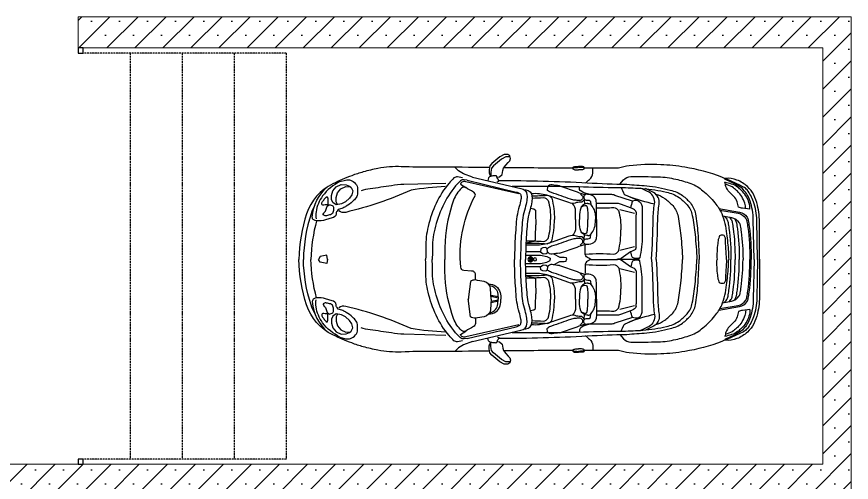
# Model space of a CAD drawing. Header units: millimetres. Extents: x 712192 to 1044287, y 40211 to 168571.
# Drawn here: x 1038514 to 1044251, y 115484 to 118685 of the extents above; entities that cross this region are included whole.
import ezdxf

# ---------------------------------------------------------------- set-up
doc = ezdxf.new("R2010")
doc.units = ezdxf.units.MM
doc.linetypes.add('ACAD_ISO10W100', pattern=[18, 12, -3, 0, -3])
for name, color, linetype in [('Carpinteria', 14, 'Continuous'), ('muebles', 40, 'Continuous'), ('Sombreado muros', 30, 'Continuous')]:
    doc.layers.add(name, color=color, linetype=linetype)
doc.layers.add('Edificaciones', color=6, linetype='Continuous', lineweight=18)

# ---------------------------------------------------------------- blocks, each defined once
blk = doc.blocks.new('Carrera911plt')
at = {"layer": 'muebles'}
for p, q in [((-1.8826, 0.7687), (-1.8798, 0.7766)), ((-0.5895, 0.5542), (-0.5899, 0.5278)), ((-0.0453, 0.485), (-0.0589, 0.4742)), ((-0.0111, 0.4925), (-0.0453, 0.485)), ((-1.0274, 0.4539), (-1.0278, 0.4275)), ((-1.0278, 0.1391), (-1.0278, 0.4275)), ((-0.8696, 0.4785), (-1.011, 0.4432)), ((-0.635, 0.411), (-0.635, 0.3836)), ((-0.5624, 0.411), (-0.5624, 0.3836)), ((-0.4841, 0.411), (-0.4841, 0.3836)), ((-0.0616, 0.4416), (-0.0643, 0.3331)), ((-0.0589, 0.4742), (-0.0616, 0.4416)), ((0.2992, 0.4031), (0.3653, 0.4178)), ((0.2992, 0.3918), (0.3653, 0.4065)), ((-0.635, 0.3562), (-0.635, 0.3836)), ((-0.5624, 0.3562), (-0.5624, 0.3836)), ((-0.4841, 0.3562), (-0.4841, 0.3836)), ((-0.0616, 0.2187), (-0.0643, 0.3331)), ((0.2992, 0.3734), (0.3653, 0.3587)), ((0.2992, 0.3621), (0.3653, 0.3474)), ((-0.5895, 0.213), (-0.5899, 0.2394)), ((-0.0589, 0.186), (-0.0616, 0.2187)), ((-0.0453, 0.1752), (-0.0589, 0.186)), ((0.0318, 0.1584), (-0.0453, 0.1752)), ((-1.0274, 0.1127), (-1.0278, 0.1391)), ((-0.8696, 0.0881), (-1.011, 0.1234)), ((-0.5925, 0.0007), (-0.846, 0.0007)), ((-0.0115, 0.0064), (-0.0405, 0.0064)), ((-0.0115, -0.005), (-0.0405, -0.005)), ((-1.0274, -0.1112), (-1.0278, -0.1377)), ((-1.0278, -0.1377), (-1.0278, -0.426)), ((-0.8696, -0.0866), (-1.011, -0.122)), ((0.0318, -0.157), (-0.0453, -0.1737)), ((-0.5895, -0.2115), (-0.5899, -0.2379)), ((-0.0616, -0.2172), (-0.0643, -0.3316)), ((-0.0589, -0.1846), (-0.0616, -0.2172)), ((-0.0453, -0.1737), (-0.0589, -0.1846)), ((-0.635, -0.3547), (-0.635, -0.3821)), ((-0.635, -0.4095), (-0.635, -0.3821)), ((-0.5624, -0.3547), (-0.5624, -0.3821)), ((-0.5624, -0.4095), (-0.5624, -0.3821)), ((-0.4841, -0.3547), (-0.4841, -0.3821)), ((-0.4841, -0.4095), (-0.4841, -0.3821)), ((-0.0616, -0.4401), (-0.0643, -0.3316)), ((-1.0274, -0.4524), (-1.0278, -0.426)), ((-0.8696, -0.477), (-1.011, -0.4417)), ((-0.0589, -0.4727), (-0.0616, -0.4401)), ((-0.0453, -0.4836), (-0.0589, -0.4727)), ((-0.5895, -0.5527), (-0.5899, -0.5263)), ((-0.0111, -0.491), (-0.0453, -0.4836)), ((-1.8826, -0.7673), (-1.8798, -0.7751))]:
    blk.add_line(p, q, dxfattribs=at)
for points in [[(0.3105, 0.791), (0.2848, 0.7932), (0.2599, 0.8168), (0.2537, 0.8541), (0.2487, 0.8765), (0.2251, 0.9039), (0.2014, 0.9313), (0.1877, 0.9475), (0.1815, 0.9698), (0.1865, 0.9935), (0.2064, 1.0072), (0.24, 1.0072), (0.2836, 0.986), (0.3595, 0.9201), (0.3782, 0.8977), (0.3857, 0.8591), (0.3844, 0.8305, -0.22161), (0.3679, 0.7988, -0.22161)], [(0.1837, 0.9803), (0.1902, 0.9848), (0.2238, 0.9848), (0.2674, 0.9636), (0.3434, 0.8977), (0.362, 0.8753), (0.3695, 0.8367), (0.3683, 0.8081, -0.062527), (0.3665, 0.7977, -0.062527)], [(-2.1927, 0.0007), (-2.1849, 0.3752, -0.076537), (-2.1534, 0.5545, -0.086757), (-2.092, 0.667, -0.10675), (-2.0573, 0.6954), (-2.0148, 0.7158, -0.003982), (-1.9314, 0.7551, -0.016266), (-1.8495, 0.7897, -0.052049), (-1.4937, 0.8857, -0.02824), (-1.2625, 0.9096, -0.041393), (-0.9586, 0.8986, -0.048157), (-0.8579, 0.8766), (-0.5317, 0.8766)], [(-0.5317, 0.8766, -0.3707), (-0.511, 0.8914, 0.000614), (-0.4739, 0.8927)], [(-0.5302, 0.8726, -0.309042), (-0.511, 0.8833, 0.000614), (-0.4739, 0.8847)], [(-0.4161, 0.8766, 0.3707), (-0.4367, 0.8914, -0.000614), (-0.4739, 0.8927)], [(-0.4176, 0.8726, 0.309042), (-0.4367, 0.8833, -0.000614), (-0.4739, 0.8847)], [(0.3813, 0.8818, 0.000281), (0.4686, 0.8829, -0.004665), (0.9327, 0.8844, 0.006938), (1.2287, 0.8907, -0.055982), (1.4539, 0.8734, -0.021498), (1.594, 0.8404, -0.021353), (1.7042, 0.8042, -0.022762), (1.8875, 0.7255, -0.203444), (2.1378, 0.4392, -0.07526), (2.2116, 0.0007, -0.07526)], [(-0.5392, 0.7338, 0.024615), (-0.58, 0.7688, -0.223398), (-0.6103, 0.8284, 0.00021), (-0.6118, 0.8766, 0.00021)], [(-0.5317, 0.8766, 0.370699), (-0.511, 0.8619, -0.000614), (-0.4739, 0.8606)], [(-0.4161, 0.8766, -0.3707), (-0.4367, 0.8619, 0.000614), (-0.4739, 0.8606)], [(-0.4161, 0.8766, 0.002126), (0.2454, 0.8803)], [(0.3068, 0.7441), (0.2925, 0.7529), (0.298, 0.7694), (0.309, 0.7803), (0.3112, 0.7957, -0.504918), (0.3255, 0.8033, -0.045684), (0.3726, 0.7979, -0.242065), (0.3902, 0.7836, -0.032414), (0.399, 0.7595, -0.143073)], [(-2.2116, -0.0007), (-2.2116, 0.3375, -0.055426), (-2.1912, 0.5216, -0.059428), (-2.1565, 0.6195, -0.097452), (-2.0951, 0.6997, -0.082707), (-1.9944, 0.7626, -0.136156), (-1.8794, 0.7768, 0.047635)], [(-2.1598, 0.0007), (-2.1518, 0.3809, -0.076537), (-2.1203, 0.5602, -0.119374), (-2.054, 0.6723, -0.071149), (-2.0208, 0.6984), (-1.9818, 0.7215, -0.003982), (-1.8983, 0.7608, -0.005807), (-1.8824, 0.7689, -0.004362)], [(-2.1189, 0.4832), (-2.0489, 0.4919, 0.060338), (-2.0089, 0.5019, -0.005591), (-1.9952, 0.5543, -0.137482), (-1.9652, 0.6043, 0.014112), (-1.9214, 0.648, 0.101805), (-1.889, 0.7004, 0.064537), (-1.8797, 0.7414, 0.064537)], [(-2.1189, 0.4832, -0.075551), (-2.1101, 0.5468, -0.072826), (-2.0801, 0.6118, -0.056103), (-2.0389, 0.6617, -0.027417), (-2.0014, 0.6941, -0.098085), (-1.9414, 0.7241, 0.002459), (-1.8797, 0.7414, 0.002459)], [(-2.0787, 0.4882, -0.060664), (-2.0701, 0.5392, -0.072826), (-2.0401, 0.6041, -0.056103), (-1.9989, 0.654, -0.027417), (-1.9614, 0.6865, -0.098085), (-1.9014, 0.7165, 0.000743), (-1.8828, 0.7216)], [(-0.8684, 0.7231), (-0.905, 0.7634, 0.209375), (-0.976, 0.7952, 0.008786), (-1.2407, 0.7928, 0.052376), (-1.4073, 0.7707, 0.022093), (-1.5519, 0.7291, 0.108048), (-1.6677, 0.6576, 0.061356), (-1.7823, 0.543, 0.068655), (-1.8483, 0.4409, 0.073523), (-1.895, 0.2468, 0.014318), (-1.9121, 0.0729, 0.013039), (-1.9153, 0.0007, 0.013039)], [(0.2919, 0.7585, 0.013204), (-0.5567, 0.7361, -0.006823), (-0.938, 0.7211, -0.002349), (-1.1276, 0.708, 0.035892), (-1.3539, 0.6656, 0.099022), (-1.4726, 0.6128, 0.0549), (-1.5474, 0.5418, 0.134174), (-1.596, 0.4372, 0.023136), (-1.6184, 0.2542, 0.011713), (-1.6317, 0.0007, 0.011713)], [(0.5454, 0.7913), (0.0815, 0.681), (0.0815, 0.681, 0.407429), (0.0222, 0.6198, 0.069501), (0.0236, 0.5669, 0.029071), (0.0406, 0.4926, -0.062231), (0.0701, 0.3068, -0.024249), (0.0816, 0.0868, -0.020658), (0.084, 0.0007, -0.020658)], [(0.5972, 0.7612), (0.1244, 0.6474, 0.053281), (0.0964, 0.6374, 0.257952), (0.0794, 0.6134, 0.069501), (0.0804, 0.5765, 0.029071), (0.0959, 0.5086, -0.06163), (0.1276, 0.3106, -0.023841), (0.1391, 0.0889, -0.020054), (0.1416, 0.0007, -0.020054)], [(0.0991, 0.6285), (0.6082, 0.7461, -0.184919), (0.648, 0.7406, -0.243778), (0.6592, 0.7239), (0.6105, 0.69)], [(0.5972, 0.7612), (0.6246, 0.7651, -0.220404), (0.6596, 0.7545, -0.037374), (0.7069, 0.7057, -0.064028), (0.8307, 0.5109, -0.05126), (0.908, 0.2894, -0.061449), (0.9307, 0.0853, 0.008235), (0.9311, 0.0007, 0.008235)], [(0.6417, 0.7826), (0.6879, 0.7926, -0.220404), (0.7229, 0.782, -0.037374), (0.7702, 0.7332, -0.064028), (0.894, 0.5384, -0.05126), (0.9713, 0.3169, -0.061449), (0.994, 0.1128, 0.010916), (0.9951, 0.0007, 0.008235)], [(0.8003, 0.7307), (1.2032, 0.7194, -0.03271), (1.3238, 0.7081, 0.00658), (1.529, 0.678, -0.040733), (1.6156, 0.6592, -0.249875)], [(1.8178, 0.7476), (1.7632, 0.7627, 0.15571), (1.7161, 0.7608, 0.128859), (1.6672, 0.7269, 0.172618), (1.6483, 0.678, 0.012779), (1.6483, 0.6385, 0.149305), (1.6634, 0.5933, 0.057452), (1.6973, 0.5557, 0.039867), (1.7576, 0.5105, 0.038453), (1.7896, 0.4936, 0.044126), (1.8348, 0.4785), (1.8461, 0.4635, -0.151431), (1.8555, 0.4371, 0.389635), (1.8931, 0.3995), (1.9553, 0.3807, 0.094342), (2.0438, 0.3713, 0.108453), (2.0683, 0.3788, 0.290912), (2.0833, 0.407, 0.205966), (1.9333, 0.7002, 0.700887)], [(1.8178, 0.7476, -0.118384), (1.9844, 0.6101, -0.125214), (2.0469, 0.4571, -0.057098), (2.0469, 0.3882, 1.07298)], [(0.1655, 0.7038, 0.010667), (-0.5203, 0.6974, -0.006823), (-0.9019, 0.691, -0.002349), (-1.0917, 0.6821, 0.035892), (-1.3189, 0.6447, 0.099022), (-1.4388, 0.5945, 0.0549), (-1.5151, 0.5252, 0.134174), (-1.566, 0.4217, 0.023136), (-1.5925, 0.2392, 0.011039), (-1.6106, 0.0007, 0.011039)], [(-1.2186, 0.0007, -0.011415), (-1.2341, 0.3796, 0.034437), (-1.2473, 0.5318, -0.311257), (-1.1943, 0.6422, -0.036685), (-1.1159, 0.6797, -0.193774)], [(-1.1744, 0.0029, -0.011415), (-1.1899, 0.3818, 0.034437), (-1.2031, 0.534, -0.311257), (-1.1501, 0.6444, -0.038052), (-1.0687, 0.6831, -0.193774)], [(-0.8832, 0.6913, -0.045215), (-0.8947, 0.6605), (-0.9054, 0.638, -0.345557), (-0.9217, 0.6192), (-1.0342, 0.5715, 0.230283), (-1.0852, 0.5071), (-1.0852, 0.2255, 0.05775), (-1.0608, 0.0148, 0.221944), (-0.992, 0.0171, 0.049345), (-0.9749, 0.0731, 0.049345)], [(-0.6019, 0.6237, 0.154428), (-0.4944, 0.6578, 0.279563), (-0.4819, 0.6864, -0.0411), (-0.4825, 0.6986, -0.0411)], [(-0.2909, 0.7075), (-0.4613, 0.6488, -0.113823), (-0.5436, 0.6253, -0.467977), (-0.5278, 0.5822, 0.412278), (-0.4906, 0.549, -0.105935), (-0.4417, 0.5412, 0.220468), (-0.381, 0.5451), (-0.2459, 0.592, -0.006488), (-0.1871, 0.6116, -0.087388), (-0.0422, 0.6312, 0.002401), (-0.0207, 0.6304, 0.002401)], [(-0.4896, 0.6307, 0.013286), (-0.5104, 0.6082, 0.337789), (-0.5121, 0.5816, 0.259224), (-0.4813, 0.5656, 0.021299), (-0.4399, 0.5686, 0.055963), (-0.396, 0.5786, -0.002113), (-0.2147, 0.6414, 0.070451), (-0.1774, 0.6603, 0.094491), (-0.1734, 0.6644, 0.27987)], [(-0.2909, 0.7075, 0.024834), (-0.2185, 0.7153, -0.300381), (-0.1754, 0.6957), (-0.1734, 0.6644)], [(0.0516, 0.6722), (0.0336, 0.6674), (0.0336, 0.6674, 0.407429), (-0.0257, 0.6062, 0.069501), (-0.0242, 0.5533, 0.029071), (-0.0073, 0.4789, -0.062231), (0.0223, 0.2931, -0.024249), (0.0337, 0.0732, -0.017381), (0.0363, 0.0007, -0.017381)], [(0.3659, 0.3826), (0.371, 0.4809, -0.352581), (0.434, 0.5514, 0.008047), (0.5172, 0.5665), (0.5172, 0.6169, -0.270521), (0.5348, 0.6472, 0.000614), (0.6105, 0.69, -0.331797), (0.6508, 0.685, -0.11427), (0.7265, 0.5691, -0.074246), (0.8072, 0.176, -0.021686), (0.8091, 0.0007, -0.021686)], [(0.8059, 0.7006, -0.028311), (1.1354, 0.6648, 0.046105), (1.7625, 0.4522, 0.219439), (1.8284, 0.4654, -0.325452)], [(-1.214, 0.6277, 0.073848), (-1.3018, 0.5857, 0.0549), (-1.3781, 0.5164, 0.134174), (-1.429, 0.4129, 0.023136), (-1.4555, 0.2304, 0.010631), (-1.4732, 0.0007, 0.010631)], [(-1.2026, 0.5305, 0.033935), (-0.9576, 0.6039, 0.033935)], [(-1.0451, 0.5653, -0.169354), (-0.992, 0.5581, -0.056224), (-0.9734, 0.4941, -0.056224)], [(-0.992, 0.5581), (-0.8206, 0.6148, -0.12452), (-0.783, 0.6237)], [(-0.6473, 0.3836), (-0.6473, 0.5157, -0.053938), (-0.6414, 0.5705, -0.254764), (-0.6029, 0.6149, -0.092411), (-0.5436, 0.6253)], [(-0.5278, 0.5822, -0.326686), (-0.548, 0.569, -0.023531), (-0.5762, 0.5675, 0.359), (-0.5895, 0.5542)], [(-0.1712, 0.6163, 0.195218), (-0.2165, 0.5881, 0.070006), (-0.2409, 0.3836, 0.070006)], [(-0.1365, 0.5943, 0.195218), (-0.1818, 0.5661, 0.070126), (-0.2046, 0.3836, 0.070126)], [(-0.0254, 0.6117, -0.022542), (-0.1712, 0.6163)], [(-0.0268, 0.5896, -0.016969), (-0.1365, 0.5943)], [(0.5172, 0.5665, -0.146365), (0.5642, 0.5525), (0.5835, 0.4034, -0.020696), (0.5853, 0.3826, -0.020696)], [(1.9421, 0.6027), (1.9346, 0.5858), (1.9346, 0.5576, -0.04992), (1.9327, 0.5387, 0.494644), (1.9459, 0.5237, -0.100112), (1.9741, 0.5199, 0.588914), (1.9929, 0.5369, 0.119485), (1.9798, 0.5632, -0.013341), (1.9572, 0.5914, 0.140517), (1.9421, 0.6027, -0.473723)], [(-1.8213, 0.4903), (-2.0181, 0.4547, 0.207319), (-2.0913, 0.406, 0.101931), (-2.1035, 0.3746, 0.00876), (-2.1122, 0.3172, 0.038849), (-2.1297, 0.0007, 0.03739)], [(-1.0274, 0.4539, -0.234479), (-1.0027, 0.4823, -0.003885), (-0.9734, 0.4941, -0.003885)], [(-0.9734, 0.4941), (-0.8844, 0.527, -0.12452), (-0.8467, 0.536)], [(-0.812, 0.4987, 0.195218), (-0.8573, 0.4705, 0.071933), (-0.88, 0.2833, 0.070126)], [(-0.6473, 0.4944, -0.02547), (-0.812, 0.4987)], [(-0.5632, 0.5385, 0.242282), (-0.5946, 0.5223, 0.047081), (-0.6222, 0.4747, 0.10256), (-0.635, 0.411, 2.072365)], [(-0.5632, 0.5385, -0.117989), (-0.5203, 0.5252, -0.175982), (-0.4946, 0.4938, -0.098855), (-0.4841, 0.411, 1.01209)], [(-0.4994, 0.504), (-0.5208, 0.5156, 0.238178), (-0.5468, 0.5163, 0.252188), (-0.5564, 0.5033, 0.013169), (-0.5605, 0.4678, 0.027186), (-0.5624, 0.411, 0.027186)], [(-0.4457, 0.3842), (-0.4457, 0.4621, -0.199641), (-0.4148, 0.5363, 0.141935)], [(0.3909, 0.5256, 0.358011), (0.2781, 0.4448, 0.087142), (0.2726, 0.3826)], [(0.3807, 0.5142, 0.316561), (0.3056, 0.4448, 0.087142), (0.3001, 0.3826)], [(1.9289, 0.5218, 0.247528), (1.912, 0.5256, 0.056791), (1.8931, 0.518, 0.281439), (1.88, 0.4955, 0.017622), (1.8818, 0.4616, 0.327274), (1.9101, 0.4296, -0.021137), (1.9459, 0.4202, 0.219354), (1.9741, 0.424, 0.356278), (1.9779, 0.4352, 0.072558), (1.9685, 0.4522, 0.066843), (1.9572, 0.4635), (1.9421, 0.5105), (1.9289, 0.5218)], [(2.0591, 0.5219, -0.046386), (2.095, 0.4392, -0.07526), (2.1688, 0.0007)], [(-1.8309, 0.4743), (-2.0053, 0.4428, 0.207319), (-2.0785, 0.3941, 0.101931), (-2.0907, 0.3627, 0.00876), (-2.0994, 0.3053, 0.03739), (-2.1172, 0.0007, 0.03739)], [(-1.8571, 0.4179), (-1.9408, 0.4028, 0.207319), (-2.014, 0.354, 0.101931), (-2.0262, 0.3227, 0.00876), (-2.035, 0.2652, 0.032481), (-2.053, 0.0007)], [(-1.9217, 0.4062, 0.056082), (-1.9374, 0.3871, 0.101931), (-1.9496, 0.3558, 0.00876), (-1.9583, 0.2983, 0.036536), (-1.9761, 0.0007, 0.036536)], [(-1.8708, 0.4154, 0.088206), (-1.8972, 0.3871, 0.101931), (-1.9094, 0.3558, 0.00876), (-1.9181, 0.2983, 0.036536), (-1.936, 0.0007, 0.036536)], [(-1.9684, 0.3939, 0.0341), (-1.9774, 0.3819, 0.101931), (-1.9896, 0.3505, 0.00876), (-1.9984, 0.2931, 0.035895), (-2.0163, 0.0007, 0.035895)], [(-0.6473, 0.3836), (-0.6473, 0.2515, 0.053938), (-0.6414, 0.1967, 0.254764), (-0.6029, 0.1523, 0.092411), (-0.5436, 0.1419)], [(-0.5632, 0.2287, -0.242282), (-0.5946, 0.2449, -0.047081), (-0.6222, 0.2924, -0.10256), (-0.635, 0.3562, -2.072365)], [(-0.5632, 0.2287, 0.117989), (-0.5203, 0.242, 0.175982), (-0.4946, 0.2734, 0.098855), (-0.4841, 0.3562, -1.01209)], [(-0.4994, 0.2631), (-0.5208, 0.2516, -0.238178), (-0.5468, 0.2509, -0.252188), (-0.5564, 0.2639, -0.013169), (-0.5605, 0.2994, -0.027186), (-0.5624, 0.3562, -0.027186)], [(-0.4457, 0.383), (-0.4457, 0.305, 0.199641), (-0.4148, 0.2309, -0.141935)], [(-0.1712, 0.1508, -0.195218), (-0.2165, 0.179, -0.070006), (-0.2409, 0.3836, -0.070006)], [(-0.1365, 0.1729, -0.195218), (-0.1818, 0.2011, -0.070126), (-0.2046, 0.3836, -0.070126)], [(0.3909, 0.2396, -0.358011), (0.2781, 0.3204, -0.087142), (0.2726, 0.3826)], [(0.3807, 0.251, -0.316561), (0.3056, 0.3204, -0.087142), (0.3001, 0.3826)], [(0.3659, 0.3826), (0.371, 0.2843, 0.352581), (0.434, 0.2138, -0.008047), (0.5172, 0.1987), (0.5172, 0.1483)], [(0.5172, 0.1987, 0.146365), (0.5642, 0.2127), (0.5835, 0.3618, 0.020696), (0.5853, 0.3826, 0.020696)], [(2.042, 0.3711, -0.063252), (2.096, 0.0007, -0.063252)], [(-0.812, 0.0513, -0.195218), (-0.8573, 0.0796, -0.066177), (-0.88, 0.2833, -0.070126)], [(-1.8943, 0.0007, 0.004647), (-1.8833, 0.2043, -0.212789), (-1.8711, 0.2286, -0.225042), (-1.8502, 0.2339, -0.010282), (-1.8345, 0.2304, -0.358153), (-1.8241, 0.2164, 0.030605), (-1.8154, 0.1903), (-1.8101, 0.152, -0.044318), (-1.803, 0.0007, -0.044318)], [(-0.5278, 0.1849, 0.326686), (-0.548, 0.1982, 0.023531), (-0.5762, 0.1996, -0.359), (-0.5895, 0.213)], [(-0.2909, 0.0597), (-0.4613, 0.1184, 0.113823), (-0.5436, 0.1419, 0.467977), (-0.5278, 0.1849, -0.412278), (-0.4906, 0.2182, 0.105935), (-0.4417, 0.226, -0.220468), (-0.381, 0.2221), (-0.2459, 0.1751, 0.006488), (-0.1871, 0.1556, 0.087388), (-0.0422, 0.136, -0.008359), (0.0326, 0.1377, -0.008359)], [(-0.4896, 0.1364, -0.013286), (-0.5104, 0.1589, -0.337789), (-0.5121, 0.1856, -0.259224), (-0.4813, 0.2016, -0.021299), (-0.4399, 0.1986, -0.055963), (-0.396, 0.1885, 0.002113), (-0.2147, 0.1258, -0.070451), (-0.1774, 0.1068, -0.094491), (-0.1734, 0.1027, -0.27987)], [(0.031, 0.1771, 0.025901), (-0.1365, 0.1729)], [(-1.0274, 0.1127, 0.234479), (-1.0027, 0.0843, 0.003885), (-0.9734, 0.0725, 0.003885)], [(-0.5925, 0.0007, 0.007409), (-0.5495, 0.026, 0.250325), (-0.5368, 0.0692), (-0.5368, 0.134)], [(-0.2909, 0.0597, -0.024834), (-0.2185, 0.0519, 0.300381), (-0.1754, 0.0714), (-0.1734, 0.1027), (-0.1578, 0.1145), (-0.1303, 0.1125), (-0.1108, 0.1027), (-0.1088, 0.0714), (-0.1343, 0.0538), (-0.1636, 0.0558), (-0.1754, 0.0675)], [(0.0342, 0.1536, 0.031761), (-0.1712, 0.1508, 0.031761)], [(0.5172, 0.1483, 0.460181), (0.5537, 0.1134), (0.6289, 0.1066, -0.361883), (0.658, 0.0775, -0.136022), (0.5405, -0.5718, -0.015575)], [(-2.2116, 0.0022), (-2.2116, -0.3361, 0.055426), (-2.1912, -0.5201, 0.059428), (-2.1565, -0.618, 0.097452), (-2.0951, -0.6982, 0.082707), (-1.9944, -0.7612, 0.136156), (-1.8794, -0.7753, -0.047635)], [(-2.1927, 0.0007), (-2.1849, -0.3737, 0.076537), (-2.1534, -0.5531, 0.086757), (-2.092, -0.6656, 0.10675), (-2.0573, -0.6939), (-2.0148, -0.7143, 0.003982), (-1.9314, -0.7537, 0.016266), (-1.8495, -0.7883, 0.052049), (-1.4937, -0.8843, 0.02824), (-1.2625, -0.9081, 0.041393), (-0.9586, -0.8971, 0.048157), (-0.8579, -0.8751), (-0.5317, -0.8751)], [(-2.1598, 0.0007), (-2.1518, -0.3794, 0.076537), (-2.1203, -0.5588, 0.119374), (-2.054, -0.6708, 0.071149), (-2.0208, -0.697), (-1.9818, -0.72, 0.003982), (-1.8983, -0.7594, 0.005807), (-1.8824, -0.7675, 0.004362)], [(-1.8213, -0.4888), (-2.0181, -0.4533, -0.207319), (-2.0913, -0.4045, -0.101931), (-2.1035, -0.3732, -0.00876), (-2.1122, -0.3157, -0.038849), (-2.1297, 0.0007, -0.03739)], [(-1.8309, -0.4729), (-2.0053, -0.4414, -0.207319), (-2.0785, -0.3926, -0.101931), (-2.0907, -0.3613, -0.00876), (-2.0994, -0.3038, -0.03739), (-2.1172, 0.0007, -0.03739)], [(-1.8571, -0.4164), (-1.9408, -0.4013, -0.207319), (-2.014, -0.3526, -0.101931), (-2.0262, -0.3212, -0.00876), (-2.035, -0.2637, -0.032481), (-2.053, 0.0007)], [(-1.9684, -0.3925, -0.0341), (-1.9774, -0.3804, -0.101931), (-1.9896, -0.3491, -0.00876), (-1.9984, -0.2916, -0.035895), (-2.0163, 0.0007, -0.035895)], [(-1.9217, -0.4048, -0.056082), (-1.9374, -0.3856, -0.101931), (-1.9496, -0.3543, -0.00876), (-1.9583, -0.2968, -0.036536), (-1.9761, 0.0007, -0.036536)], [(-1.8708, -0.414, -0.088206), (-1.8972, -0.3856, -0.101931), (-1.9094, -0.3543, -0.00876), (-1.9181, -0.2968, -0.036536), (-1.936, 0.0007, -0.036536)], [(-0.8684, -0.7216), (-0.905, -0.7619, -0.209375), (-0.976, -0.7938, -0.008786), (-1.2407, -0.7913, -0.052376), (-1.4073, -0.7693, -0.022093), (-1.5519, -0.7276, -0.108048), (-1.6677, -0.6561, -0.061356), (-1.7823, -0.5416, -0.068655), (-1.8483, -0.4394, -0.073523), (-1.895, -0.2453, -0.014318), (-1.9121, -0.0715, -0.013039), (-1.9153, 0.0007, -0.013039)], [(-1.8943, 0.0007, -0.004647), (-1.8833, -0.2028, 0.212789), (-1.8711, -0.2272, 0.225042), (-1.8502, -0.2324, 0.010282), (-1.8345, -0.2289, 0.358153), (-1.8241, -0.215, -0.030605), (-1.8154, -0.1889), (-1.8101, -0.1506, 0.044318), (-1.803, 0.0007, 0.044318)], [(0.2919, -0.757, -0.013204), (-0.5567, -0.7346, 0.006823), (-0.938, -0.7197, 0.002349), (-1.1276, -0.7066, -0.035892), (-1.3539, -0.6642, -0.099022), (-1.4726, -0.6113, -0.0549), (-1.5474, -0.5404, -0.134174), (-1.596, -0.4358, -0.023136), (-1.6184, -0.2527, -0.011713), (-1.6317, 0.0007, -0.011713)], [(0.1655, -0.7023, -0.010667), (-0.5203, -0.696, 0.006823), (-0.9019, -0.6895, 0.002349), (-1.0917, -0.6806, -0.035892), (-1.3189, -0.6433, -0.099022), (-1.4388, -0.5931, -0.0549), (-1.5151, -0.5238, -0.134174), (-1.566, -0.4203, -0.023136), (-1.5925, -0.2378, -0.011039), (-1.6106, 0.0007, -0.011039)], [(-1.214, -0.6263, -0.073848), (-1.3018, -0.5842, -0.0549), (-1.3781, -0.5149, -0.134174), (-1.429, -0.4115, -0.023136), (-1.4555, -0.2289, -0.010631), (-1.4732, 0.0007, -0.010631)], [(-1.2186, 0.0007, 0.011415), (-1.2341, -0.3781, -0.034437), (-1.2473, -0.5304, 0.311257), (-1.1943, -0.6407, 0.036685), (-1.1159, -0.6782, 0.193774)], [(-1.0608, 0.0148, 0.353184), (-1.036, 0.0007)], [(-1.0608, -0.0134, -0.353184), (-1.036, 0.0007)], [(-1.036, 0.0007), (-0.8827, 0.0007, -0.060517), (-0.8414, 0.0007)], [(-0.9974, 0.0007), (-0.8827, 0.0007, 0.060517), (-0.8414, 0.0007)], [(-0.9734, 0.0725), (-0.8836, 0.0092, 0.137248), (-0.846, 0.0007)], [(-0.9734, -0.071), (-0.8836, -0.0077, -0.137248), (-0.846, 0.0007)], [(-0.5405, 0.0495, 0.042022), (-0.812, 0.0513)], [(-0.5925, 0.0007, -0.007409), (-0.5495, -0.0245, -0.250325), (-0.5368, -0.0678), (-0.5368, -0.1325)], [(0.0516, -0.6708), (0.0336, -0.6659), (0.0336, -0.6659, -0.407429), (-0.0257, -0.6047, -0.069501), (-0.0242, -0.5518, -0.029071), (-0.0073, -0.4774, 0.062231), (0.0223, -0.2916, 0.024249), (0.0337, -0.0717, 0.017381), (0.0363, 0.0007, 0.017381)], [(0.5454, -0.7898), (0.0815, -0.6796), (0.0815, -0.6796, -0.407429), (0.0222, -0.6184, -0.069501), (0.0236, -0.5655, -0.029071), (0.0406, -0.4911, 0.062231), (0.0701, -0.3053, 0.024249), (0.0816, -0.0854, 0.020658), (0.084, 0.0007, 0.020658)], [(0.5972, -0.7598), (0.1244, -0.6459, -0.053281), (0.0964, -0.6359, -0.257952), (0.0794, -0.6119, -0.069501), (0.0804, -0.575, -0.029071), (0.0959, -0.5071, 0.06163), (0.1276, -0.3092, 0.023841), (0.1391, -0.0875, 0.020054), (0.1416, 0.0007, 0.020054)], [(0.3813, -0.8803, -0.000281), (0.4686, -0.8814, 0.004665), (0.9327, -0.883, -0.006938), (1.2287, -0.8893, 0.055982), (1.4539, -0.872, 0.021498), (1.594, -0.8389, 0.021353), (1.7042, -0.8027, 0.022762), (1.8875, -0.7241, 0.203444), (2.1378, -0.4377, 0.07526), (2.2116, 0.0007, 0.07526)], [(0.5405, -0.5718), (0.5172, -0.6155, 0.270521), (0.5348, -0.6457, -0.000614), (0.6105, -0.6885, 0.331797), (0.6508, -0.6835, 0.11427), (0.7265, -0.5676, 0.074246), (0.8072, -0.1745, 0.021686), (0.8091, 0.0007)], [(0.5972, -0.7598), (0.6246, -0.7637, 0.220404), (0.6596, -0.7531, 0.037374), (0.7069, -0.7042, 0.064028), (0.8307, -0.5094, 0.05126), (0.908, -0.2879, 0.061449), (0.9307, -0.0838, -0.008235), (0.9311, 0.0007, -0.008235)], [(0.6417, -0.7811), (0.6879, -0.7912, 0.220404), (0.7229, -0.7806, 0.037374), (0.7702, -0.7317, 0.064028), (0.894, -0.5369, 0.05126), (0.9713, -0.3154, 0.061449), (0.994, -0.1113, -0.010916), (0.9951, 0.0007, -0.008235)], [(2.042, -0.3697, 0.063252), (2.096, 0.0007, 0.063252)], [(2.0591, -0.5204, 0.046386), (2.095, -0.4377, 0.07526), (2.1688, 0.0007)], [(-1.1744, -0.0015, 0.011415), (-1.1899, -0.3803, -0.034437), (-1.2031, -0.5326, 0.311257), (-1.1501, -0.6429, 0.038052), (-1.0687, -0.6816, 0.193774)], [(-0.8832, -0.6898, 0.045215), (-0.8947, -0.6591), (-0.9054, -0.6365, 0.345557), (-0.9217, -0.6177), (-1.0342, -0.57, -0.230283), (-1.0852, -0.5057), (-1.0852, -0.224, -0.05775), (-1.0608, -0.0134, -0.221944), (-0.992, -0.0156, -0.049345), (-0.9749, -0.0716, -0.049345)], [(-1.0274, -0.1112, -0.234479), (-1.0027, -0.0829, -0.003885), (-0.9734, -0.071, -0.003885)], [(-0.812, -0.0499, 0.195218), (-0.8573, -0.0781, 0.066177), (-0.88, -0.2818, 0.070126)], [(-0.5405, -0.048, -0.042022), (-0.812, -0.0499)], [(-0.2909, -0.0582), (-0.4613, -0.1169, -0.113823), (-0.5436, -0.1404, -0.467977), (-0.5278, -0.1835, 0.412278), (-0.4906, -0.2167, -0.105935), (-0.4417, -0.2245, 0.220468), (-0.381, -0.2206), (-0.2459, -0.1737, -0.006488), (-0.1871, -0.1541, -0.087388), (-0.0422, -0.1345, 0.008359), (0.0326, -0.1363, 0.008359)], [(-0.2909, -0.0582, 0.024834), (-0.2185, -0.0504, -0.300381), (-0.1754, -0.07), (-0.1734, -0.1013), (-0.1578, -0.113), (-0.1303, -0.1111), (-0.1108, -0.1013), (-0.1088, -0.07), (-0.1343, -0.0524), (-0.1636, -0.0543), (-0.1754, -0.066)], [(-0.6473, -0.3821), (-0.6473, -0.25, -0.053938), (-0.6414, -0.1952, -0.254764), (-0.6029, -0.1508, -0.092411), (-0.5436, -0.1404)], [(-0.4896, -0.135, 0.013286), (-0.5104, -0.1575, 0.337789), (-0.5121, -0.1841, 0.259224), (-0.4813, -0.2001, 0.021299), (-0.4399, -0.1971, 0.055963), (-0.396, -0.1871, -0.002113), (-0.2147, -0.1243, 0.070451), (-0.1774, -0.1054, 0.094491), (-0.1734, -0.1013, 0.27987)], [(-0.1712, -0.1494, 0.195218), (-0.2165, -0.1776, 0.070006), (-0.2409, -0.3821, 0.070006)], [(0.0342, -0.1521, -0.031761), (-0.1712, -0.1494, -0.031761)], [(-0.5632, -0.2272, 0.242282), (-0.5946, -0.2434, 0.047081), (-0.6222, -0.291, 0.10256), (-0.635, -0.3547, 2.072365)], [(-0.5278, -0.1835, -0.326686), (-0.548, -0.1967, -0.023531), (-0.5762, -0.1982, 0.359), (-0.5895, -0.2115)], [(-0.5632, -0.2272, -0.117989), (-0.5203, -0.2405, -0.175982), (-0.4946, -0.2719, -0.098855), (-0.4841, -0.3547, 1.01209)], [(-0.4457, -0.3815), (-0.4457, -0.3036, -0.199641), (-0.4148, -0.2294, 0.141935)], [(-0.1365, -0.1714, 0.195218), (-0.1818, -0.1996, 0.070126), (-0.2046, -0.3821, 0.070126)], [(0.031, -0.1757, -0.025901), (-0.1365, -0.1714)], [(-0.812, -0.4973, -0.195218), (-0.8573, -0.469, -0.071933), (-0.88, -0.2818, -0.070126)], [(-0.4994, -0.2617), (-0.5208, -0.2501, 0.238178), (-0.5468, -0.2494, 0.252188), (-0.5564, -0.2624, 0.013169), (-0.5605, -0.2979, 0.027186), (-0.5624, -0.3547, 0.027186)], [(-0.6473, -0.3821), (-0.6473, -0.5142, 0.053938), (-0.6414, -0.569, 0.254764), (-0.6029, -0.6134, 0.092411), (-0.5436, -0.6238)], [(-0.4457, -0.3827), (-0.4457, -0.4607, 0.199641), (-0.4148, -0.5348, -0.141935)], [(-0.1712, -0.6149, -0.195218), (-0.2165, -0.5867, -0.070006), (-0.2409, -0.3821, -0.070006)], [(-0.1365, -0.5928, -0.195218), (-0.1818, -0.5646, -0.070126), (-0.2046, -0.3821, -0.070126)], [(1.8178, -0.7462), (1.7632, -0.7612, -0.15571), (1.7161, -0.7593, -0.128859), (1.6672, -0.7255, -0.172618), (1.6483, -0.6765, -0.012779), (1.6483, -0.637, -0.149305), (1.6634, -0.5919, -0.057452), (1.6973, -0.5542, -0.039867), (1.7576, -0.5091, -0.038453), (1.7896, -0.4921, -0.044126), (1.8348, -0.4771), (1.8461, -0.462, 0.151431), (1.8555, -0.4357, -0.389635), (1.8931, -0.398), (1.9553, -0.3792, -0.094342), (2.0438, -0.3698, -0.108453), (2.0683, -0.3773, -0.290912), (2.0833, -0.4056, -0.205966), (1.9333, -0.6988, -0.700887)], [(1.8178, -0.7462, 0.118384), (1.9844, -0.6086, 0.125214), (2.0469, -0.4556, 0.057098), (2.0469, -0.3867, -1.07298)], [(-1.0274, -0.4524, 0.234479), (-1.0027, -0.4808, 0.003885), (-0.9734, -0.4926, 0.003885)], [(-0.5632, -0.537, -0.242282), (-0.5946, -0.5209, -0.047081), (-0.6222, -0.4733, -0.10256), (-0.635, -0.4095, -2.072365)], [(-0.5632, -0.537, 0.117989), (-0.5203, -0.5237, 0.175982), (-0.4946, -0.4923, 0.098855), (-0.4841, -0.4095, -1.01209)], [(-0.4994, -0.5026), (-0.5208, -0.5141, -0.238178), (-0.5468, -0.5148, -0.252188), (-0.5564, -0.5018, -0.013169), (-0.5605, -0.4663, -0.027186), (-0.5624, -0.4095, -0.027186)], [(0.8059, -0.6991, 0.028311), (1.1354, -0.6634, -0.046105), (1.7625, -0.4507, -0.219439), (1.8284, -0.4639, 0.325452)], [(1.9289, -0.5203, -0.247528), (1.912, -0.5241, -0.056791), (1.8931, -0.5166, -0.281439), (1.88, -0.494, -0.017622), (1.8818, -0.4601, -0.327274), (1.9101, -0.4281, 0.021137), (1.9459, -0.4187, -0.219354), (1.9741, -0.4225, -0.356278), (1.9779, -0.4338, -0.072558), (1.9685, -0.4507, -0.066843), (1.9572, -0.462), (1.9421, -0.5091), (1.9289, -0.5203)], [(-2.1189, -0.4817, 0.075551), (-2.1101, -0.5454, 0.072826), (-2.0801, -0.6103, 0.056103), (-2.0389, -0.6602, 0.027417), (-2.0014, -0.6927, 0.098085), (-1.9414, -0.7226, -0.002459), (-1.8797, -0.7399, -0.002459)], [(-2.1189, -0.4817), (-2.0489, -0.4904, -0.060338), (-2.0089, -0.5004, 0.005591), (-1.9952, -0.5529, 0.137482), (-1.9652, -0.6028, -0.014112), (-1.9214, -0.6465, -0.101805), (-1.889, -0.6989, -0.064537), (-1.8797, -0.7399, -0.064537)], [(-2.0787, -0.4867, 0.060664), (-2.0701, -0.5377, 0.072826), (-2.0401, -0.6026, 0.056103), (-1.9989, -0.6526, 0.027417), (-1.9614, -0.685, 0.098085), (-1.9014, -0.715, -0.000743), (-1.8828, -0.7201)], [(-1.2026, -0.529, -0.033935), (-0.9576, -0.6025, -0.033935)], [(-1.0451, -0.5638, 0.169354), (-0.992, -0.5567, 0.056224), (-0.9734, -0.4926, 0.056224)], [(-0.992, -0.5567), (-0.8206, -0.6133, 0.12452), (-0.783, -0.6223)], [(-0.9734, -0.4926), (-0.8844, -0.5256, 0.12452), (-0.8467, -0.5345)], [(-0.6473, -0.493, 0.02547), (-0.812, -0.4973)], [(-0.5278, -0.5808, 0.326686), (-0.548, -0.5675, 0.023531), (-0.5762, -0.5661, -0.359), (-0.5895, -0.5527)], [(-0.2909, -0.706), (-0.4613, -0.6473, 0.113823), (-0.5436, -0.6238, 0.467977), (-0.5278, -0.5808, -0.412278), (-0.4906, -0.5475, 0.105935), (-0.4417, -0.5397, -0.220468), (-0.381, -0.5436), (-0.2459, -0.5906, 0.006488), (-0.1871, -0.6101, 0.087388), (-0.0422, -0.6297, -0.002401), (-0.0207, -0.6289, -0.002401)], [(1.9421, -0.6013), (1.9346, -0.5843), (1.9346, -0.5561, 0.04992), (1.9327, -0.5373, -0.494644), (1.9459, -0.5222, 0.100112), (1.9741, -0.5185, -0.588914), (1.9929, -0.5354, -0.119485), (1.9798, -0.5617, 0.013341), (1.9572, -0.59, -0.140517), (1.9421, -0.6013, 0.473723)], [(-0.6019, -0.6223, -0.154428), (-0.4944, -0.6563, -0.279563), (-0.4819, -0.685, 0.0411), (-0.4825, -0.6971, 0.0411)], [(-0.4896, -0.6293, -0.013286), (-0.5104, -0.6068, -0.337789), (-0.5121, -0.5801, -0.259224), (-0.4813, -0.5642, -0.021299), (-0.4399, -0.5671, -0.055963), (-0.396, -0.5772, 0.002113), (-0.2147, -0.6399, -0.070451), (-0.1774, -0.6589, -0.094491), (-0.1734, -0.663, -0.27987)], [(-0.0254, -0.6102, 0.022542), (-0.1712, -0.6149)], [(-0.0268, -0.5881, 0.016969), (-0.1365, -0.5928)], [(0.0991, -0.627), (0.6082, -0.7447, 0.184919), (0.648, -0.7391, 0.243778), (0.6592, -0.7224), (0.6105, -0.6885)], [(-0.2909, -0.706, -0.024834), (-0.2185, -0.7138, 0.300381), (-0.1754, -0.6943), (-0.1734, -0.663)], [(0.8003, -0.7292), (1.2032, -0.718, 0.03271), (1.3238, -0.7067, -0.00658), (1.529, -0.6766, 0.040733), (1.6156, -0.6577, 0.249875)], [(-0.5392, -0.7323, -0.024615), (-0.58, -0.7673, 0.223398), (-0.6103, -0.827, -0.00021), (-0.6118, -0.8751, -0.00021)], [(0.3105, -0.7895), (0.2848, -0.7917), (0.2599, -0.8154), (0.2537, -0.8527), (0.2487, -0.8751), (0.2251, -0.9024), (0.2014, -0.9298), (0.1877, -0.946), (0.1815, -0.9684), (0.1865, -0.992), (0.2064, -1.0057), (0.24, -1.0057), (0.2836, -0.9846), (0.3595, -0.9186), (0.3782, -0.8962), (0.3857, -0.8577), (0.3844, -0.829, 0.22161), (0.3679, -0.7973, 0.22161)], [(0.1837, -0.9788), (0.1902, -0.9833), (0.2238, -0.9833), (0.2674, -0.9622), (0.3434, -0.8962), (0.362, -0.8738), (0.3695, -0.8353), (0.3683, -0.8067, 0.062527), (0.3665, -0.7963, 0.062527)], [(0.3068, -0.7427), (0.2925, -0.7514), (0.298, -0.7679), (0.309, -0.7789), (0.3112, -0.7942, 0.504918), (0.3255, -0.8019, 0.045684), (0.3726, -0.7964, 0.242065), (0.3902, -0.7821, 0.032414), (0.399, -0.758, 0.143073)], [(-0.5317, -0.8752, -0.370699), (-0.511, -0.8604, 0.000614), (-0.4739, -0.8591)], [(-0.5317, -0.8752, 0.3707), (-0.511, -0.8899, -0.000614), (-0.4739, -0.8913)], [(-0.5302, -0.8711, 0.309042), (-0.511, -0.8819, -0.000614), (-0.4739, -0.8832)], [(-0.4161, -0.8752, 0.3707), (-0.4367, -0.8604, -0.000614), (-0.4739, -0.8591)], [(-0.4176, -0.8711, -0.309042), (-0.4367, -0.8819, 0.000614), (-0.4739, -0.8832)], [(-0.4161, -0.8752, -0.3707), (-0.4367, -0.8899, 0.000614), (-0.4739, -0.8913)], [(-0.4161, -0.8752, -0.002126), (0.2454, -0.8789)]]:
    blk.add_lwpolyline(points, format="xyb", dxfattribs=at)
for points in [[(0.5454, 0.7913), (0.6309, 0.8224), (0.6801, 0.8506), (0.7144, 0.8848)], [(1.7594, 0.7175), (1.7274, 0.7043), (1.7086, 0.6912), (1.6935, 0.6573), (1.7029, 0.6215), (1.7274, 0.5895), (1.7651, 0.5538), (1.8046, 0.5331), (1.8536, 0.5237), (1.8856, 0.5463), (1.8988, 0.5745), (1.8988, 0.614), (1.8856, 0.6592), (1.8536, 0.6968), (1.8065, 0.7194), (1.7594, 0.7175)], [(1.8406, 0.5262), (1.8407, 0.5262), (1.8539, 0.5545), (1.8539, 0.594), (1.8407, 0.6391), (1.8087, 0.6768), (1.7616, 0.6994), (1.7145, 0.6975)], [(-0.783, 0.6237), (-0.6019, 0.6237)], [(-0.5281, 0.5739), (-0.5299, 0.5301)], [(-0.8467, 0.536), (-0.6465, 0.536)], [(-0.5281, 0.1933), (-0.5299, 0.237)], [(-0.2335, 0.0543), (-0.2922, 0.0211), (-0.3364, 0.0211), (-0.3541, 0.0189), (-0.3574, 0.0007)], [(-0.2335, -0.0528), (-0.2922, -0.0197), (-0.3364, -0.0197), (-0.3541, -0.0175), (-0.3574, 0.0007)], [(0.031, 0.0421), (-0.1092, 0.0421), (-0.1684, 0.0279), (-0.2001, 0.0121), (-0.2001, 0.0007)], [(0.031, -0.0406), (-0.1092, -0.0406), (-0.1684, -0.0264), (-0.2001, -0.0106), (-0.2001, 0.0007)], [(-0.1088, 0.0714), (0.0338, 0.0714)], [(1.9384, -0.001), (1.9427, 0.0405), (2.0071, 0.029), (2.0229, 0.0007)], [(1.9384, 0.0025), (1.9427, -0.039), (2.0071, -0.0276), (2.0229, 0.0007)], [(-0.1088, -0.07), (0.0338, -0.07)], [(-0.5281, -0.1918), (-0.5299, -0.2356)], [(-0.8467, -0.5345), (-0.6465, -0.5345)], [(-0.5281, -0.5724), (-0.5299, -0.5287)], [(1.7594, -0.716), (1.7274, -0.7029), (1.7086, -0.6897), (1.6935, -0.6558), (1.7029, -0.6201), (1.7274, -0.5881), (1.7651, -0.5523), (1.8046, -0.5316), (1.8536, -0.5222), (1.8856, -0.5448), (1.8988, -0.573), (1.8988, -0.6125), (1.8856, -0.6577), (1.8536, -0.6953), (1.8065, -0.7179), (1.7594, -0.716)], [(1.8406, -0.5247), (1.8407, -0.5248), (1.8539, -0.553), (1.8539, -0.5925), (1.8407, -0.6377), (1.8087, -0.6753), (1.7616, -0.6979), (1.7145, -0.696)], [(-0.783, -0.6223), (-0.6019, -0.6223)], [(0.5454, -0.7898), (0.6309, -0.821), (0.6801, -0.8491), (0.7144, -0.8833)]]:
    blk.add_lwpolyline(points, dxfattribs=at)
for centre, radius, start, end in [((-0.0546, 0.0007), 0.0152, 0, 180), ((-0.0546, 0.0007), 0.0152, 180, 0), ((-0.0115, 0.0001), 0.0247, 1.46806, 165.15556), ((-0.0115, 0.0014), 0.0247, 194.84444, 358.53194), ((-0.0115, 0.0001), 0.0152, 2.38603, 155.39768), ((-0.0115, 0.0014), 0.0152, 204.60232, 357.61397), ((-0.0115, 0.0001), 0.00633, 5.7392, 90), ((-0.0115, 0.0014), 0.00633, 270, 354.2608)]:
    blk.add_arc(centre, radius, start, end, dxfattribs=at)

msp = doc.modelspace()

# ---------------------------------------------------------------- hatches: boundary and pattern name
at = {"layer": 'Sombreado muros'}
h = msp.add_hatch(dxfattribs=at)
h.set_pattern_fill('SACNCR', color=256, scale=57.26454)
h.set_pattern_definition([(45, (270544.93, 3236.83), (-96.421919, 96.421919), []), (45, (270641.35, 3236.83), (-96.421919, 96.421919), [0, -136.361185])])
h.paths.add_polyline_path([(1044250.8, 118684.7), (1038935.1, 118684.7), (1038935.1, 118469.9), (1038970.9, 118469.9), (1044055.5, 118469.9), (1044055.5, 115822.6), (1044055.5, 115607.8), (1034716.3, 115607.8), (1034716.3, 114760.4), (1034931, 114760.4), (1034931, 114768.5), (1034931, 115393.1), (1038510.1, 115393.1), (1038510.1, 114963.6), (1038510.1, 113284.8), (1038438.5, 113284.8), (1038438.5, 113177.5), (1038689, 113177.5), (1038689, 113249), (1038617.4, 113249), (1038617.4, 115393.1), (1044036.1, 115393.1), (1044036.1, 114643.2), (1044250.8, 114643.2), (1044250.8, 115607.8)])
h.paths.add_polyline_path([(1044250.8, 112925.3), (1044036.1, 112925.3), (1044036.1, 112103.8), (1041643.5, 112103.8), (1041643.5, 113249), (1039279.6, 113249), (1039279.6, 113177.5), (1041571.9, 113177.5), (1041571.9, 112103.8), (1041219.4, 112103.8), (1041219.4, 112032.2), (1044036.1, 112032.2), (1044036.1, 111389.6), (1044250.8, 111389.6)])
h.paths.add_polyline_path([(1037847.9, 113284.8), (1034931, 113284.8), (1034931, 113901.5), (1034716.3, 113901.5), (1034716.3, 112909.1), (1034931, 112909.1), (1034931, 113177.5), (1037847.9, 113177.5)])
h.paths.add_polyline_path([(1034931, 112032.2), (1037747.7, 112032.2), (1037747.7, 112103.8), (1034931, 112103.8), (1034931, 112246.9), (1034716.3, 112246.9), (1034716.3, 111389.6), (1034931, 111389.6)])
h.paths.add_polyline_path([(1036241, 109888.1), (1034931, 109888.1), (1034931, 110530.7), (1034716.3, 110530.7), (1034716.3, 109673.4), (1036241, 109673.4)])
h.paths.add_polyline_path([(1039054.1, 109888.1), (1038532.3, 109888.1), (1038517.2, 109888.1), (1038517.2, 111578.4), (1038517.2, 111578.4), (1038517.2, 111893.4), (1038517.2, 111996.4), (1039787.8, 111996.4), (1039787.8, 112103.8), (1038338.3, 112103.8), (1038338.3, 112032.2), (1038409.9, 112032.2), (1038409.9, 109888.1), (1037099.9, 109888.1), (1037099.9, 109673.4), (1039054.1, 109673.4)])
h.paths.add_polyline_path([(1041867.2, 109888.1), (1040557.3, 109888.1), (1040557.3, 112032.2), (1040628.9, 112032.2), (1040628.9, 112103.8), (1040378.3, 112103.8), (1040378.3, 111996.4), (1040449.9, 111996.4), (1040449.9, 109888.1), (1039913, 109888.1), (1039913, 109673.4), (1041867.2, 109673.4)])
h.paths.add_polyline_path([(1044250.8, 110530.7), (1044036.1, 110530.7), (1044036.1, 109888.1), (1042726.2, 109888.1), (1042726.2, 109673.4), (1044250.8, 109673.4)])

# ---------------------------------------------------------------- linework, layer by layer
at = {"layer": 'Carpinteria'}
for p, q in [((1038970.9, 118469.9), (1038935.1, 118469.9)), ((1038935.1, 118469.9), (1038935.1, 118434.1)), ((1038935.1, 118434.1), (1038970.9, 118434.1)), ((1038970.9, 118434.1), (1038970.9, 118469.9)), ((1038970.9, 115643.6), (1038935.1, 115643.6)), ((1038935.1, 115643.6), (1038935.1, 115607.8)), ((1038935.1, 115607.8), (1038970.9, 115607.8)), ((1038970.9, 115607.8), (1038970.9, 115643.6))]:
    msp.add_line(p, q, dxfattribs=at)
at = {"layer": 'Carpinteria', "linetype": 'ACAD_ISO10W100'}
for p, q in [((1040366.7, 118434.1), (1038970.9, 118434.1)), ((1039293, 118434.1), (1039293, 115643.6)), ((1039650.9, 118434.1), (1039650.9, 115643.6)), ((1040008.8, 118434.1), (1040008.8, 115643.6)), ((1040366.7, 118434.1), (1040366.7, 115643.6)), ((1040366.7, 115643.6), (1038970.9, 115643.6))]:
    msp.add_line(p, q, dxfattribs=at)
at = {"layer": 'Edificaciones'}
msp.add_line((1044055.5, 115822.6), (1044055.5, 115607.8), dxfattribs=at)
for points in [[(1044250.8, 115607.8), (1044250.8, 118684.7), (1038935.1, 118684.7), (1038935.1, 118434.1)], [(1044055.5, 115822.6), (1044055.5, 118469.9), (1038935.1, 118469.9)], [(1044055.5, 115607.8), (1034716.3, 115607.8), (1034716.3, 114760.4)], [(1044250.8, 114643.2), (1044250.8, 115607.8)]]:
    msp.add_lwpolyline(points, dxfattribs=at)

# ---------------------------------------------------------------- block references
at = {"layer": 'muebles', "xscale": 715.8067457142453, "yscale": 715.8067457142453, "zscale": 715.8067457142453, "rotation": 180}
msp.add_blockref('Carrera911plt', (1042037, 117017), dxfattribs=at)

doc.saveas('drawing.dxf')
